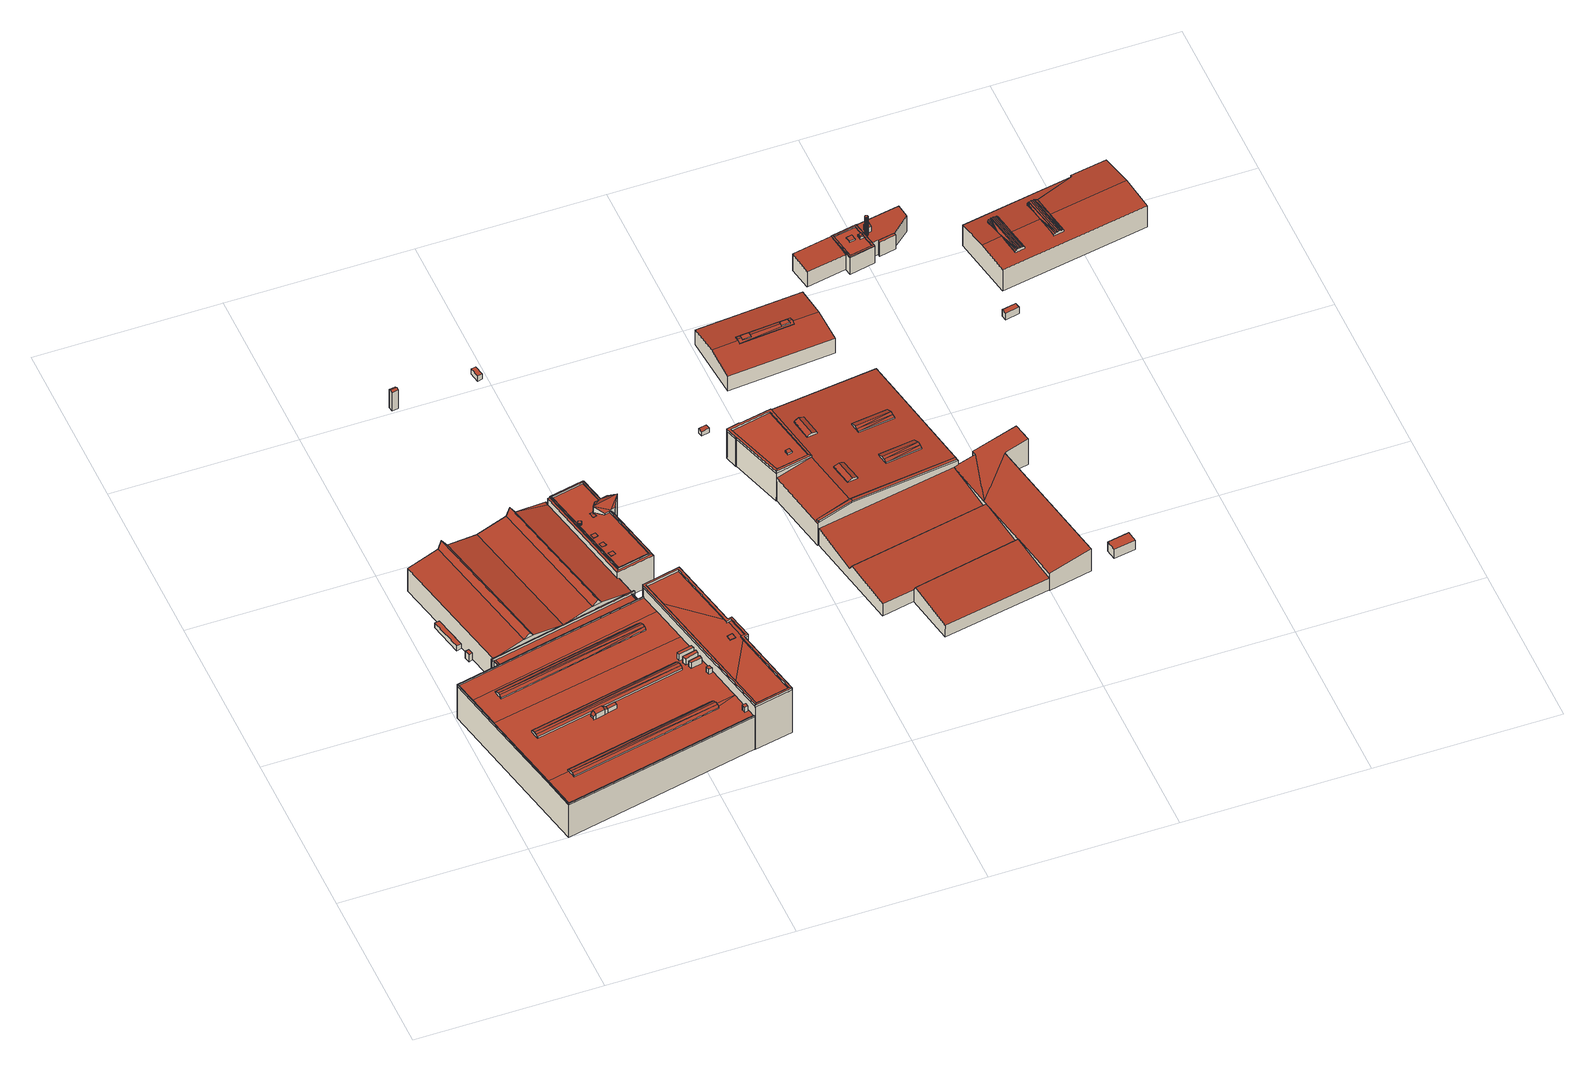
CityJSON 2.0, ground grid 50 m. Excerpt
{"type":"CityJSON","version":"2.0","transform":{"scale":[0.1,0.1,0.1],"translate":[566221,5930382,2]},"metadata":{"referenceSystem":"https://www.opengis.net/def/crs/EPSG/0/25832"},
"CityObjects":{
"building1":{"type":"Building","attributes":{"Grundfläche 2D":"4.179278","Grundhöhe NN":"2.187"},"geometry":[{"type":"Solid","lod":"3","boundaries":[[[[0,1,2,3]],[[4,5,3,2]],[[5,6,0,3]],[[6,7,1,0]],[[7,4,2,1]],[[7,6,5,4]]]],"semantics":{"surfaces":[{"type":"RoofSurface"},{"type":"WallSurface"},{"type":"GroundSurface"}],"values":[[0,1,1,1,1,2]]}}]},
"building2":{"type":"Building","attributes":{"Grundfläche 2D":"5.235685","Grundhöhe NN":"2.187"},"geometry":[{"type":"Solid","lod":"3","boundaries":[[[[8,9,10,11]],[[12,13,11,10]],[[13,14,8,11]],[[14,15,9,8]],[[15,12,10,9]],[[15,14,13,12]]]],"semantics":{"surfaces":[{"type":"RoofSurface"},{"type":"WallSurface"},{"type":"GroundSurface"}],"values":[[0,1,1,1,1,2]]}}]},
"building3":{"type":"Building","attributes":{"Grundfläche 2D":"6.828024","Grundhöhe NN":"2.187"},"geometry":[{"type":"Solid","lod":"3","boundaries":[[[[16,17,18,19]],[[20,21,19,18]],[[21,22,16,19]],[[22,23,17,16]],[[23,20,18,17]],[[23,22,21,20]]]],"semantics":{"surfaces":[{"type":"RoofSurface"},{"type":"WallSurface"},{"type":"GroundSurface"}],"values":[[0,1,1,1,1,2]]}}]},
"building4":{"type":"Building","attributes":{"Grundfläche 2D":"3408.534467","Grundhöhe NN":"2.187"},"children":["building4-1","building4-2","building4-3","building4-4","building4-5","building4-6","building4-7","building4-8","building4-9","building4-10","building4-11","building4-12","building4-13","building4-14","building4-15","building4-16","building4-17"],"geometry":[{"type":"MultiSurface","lod":"3","boundaries":[[[24,25,26,27,28,29,30,31,32,33,34]],[[35,36,37,38,39,40,41,42,43,44,45,46,47,48,49,50,51,52,53]],[[54,55,56,57,58]],[[54,59,55]],[[60,61,62,63]],[[63,59,60]],[[64,63,62]],[[65,59,63]],[[55,59,65]],[[66,67,68]],[[69,70,67,66,71,72,73,74,75,76,77,78]],[[79,80,81,82,83,77,76,84,85,86,87,68,67,88],[89,90,91,92,93,94,95,96,97,98]],[[99,100,101,102,103]],[[79,100,99,80],[104,105,106,107,108,109,110,111]],[[54,112,59]],[[113,114,115,116]],[[113,117,114]],[[118,119,120,121,122]],[[118,117,119]],[[123,117,118]],[[124,114,117,123]],[[125,115,114]],[[113,126,117]],[[127,128,129,130,131]],[[129,132,130]],[[133,134,135,136,137]],[[133,132,134]],[[138,132,133]],[[130,132,138]],[[129,139,132]],[[140,141,142,143,144,145,146,147,148,149,150,151,152,153,154]],[[155,156,157,158,159,160,161,162,163,164]],[[165,166,167,168,169,170,171]],[[172,173,174,175]],[[176,177,178,179,180,181]],[[182,179,178,166,165,183,175,174]],[[59,112,59,60]],[[117,126,117,119]],[[132,139,134]],[[33,184,185,186,187,188,189,28,27,26,25,24,34]],[[189,190,29,28]],[[162,191,192,161,160,193,194,159,195,32,31,30,29,190]],[[195,184,33,32]],[[45,44,168,167,166,178,177,176]],[[180,46,45,176,181]],[[182,47,46,180,179]],[[173,48,47,182,174]],[[49,48,173,172]],[[175,183,50,49,172]],[[171,51,50,183,165]],[[170,196,53,52]],[[196,197,35,53]],[[197,198,36,35]],[[198,199,37,36]],[[199,200,38,37]],[[200,201,202,40,39,38]],[[40,202,203,204,205,169,43,42,41]],[[206,207,208,169,205,204,203,202,156,155,209,146,145,101,100,79,88,67,70,152,151]],[[58,111,110,109,108,61,60,59,112,54]],[[108,107,62,61]],[[107,106,64,62]],[[65,63,64,106,105,56,55]],[[111,58,57,56,105,104]],[[116,84,76,75,74,73,120,119,117,126,113]],[[71,122,121,120,73,72]],[[124,123,118,122,71,66,68,87,86,125,114]],[[86,85,115,125]],[[85,84,116,115]],[[90,89,98,97,96,135,134,139,129,128]],[[94,137,136,135,96,95]],[[94,93,92,131,130,138,133,137]],[[92,91,90,128,127,131]],[[209,210,211,212,149,148,147,146]],[[150,149,212,213,214,215,216,217]],[[217,206,151,150]],[[70,69,78,153,152]],[[83,82,81,80,99,103,144,143,142,141,140,154,153,78,77]],[[101,145,144,103,102]],[[170,169,208,218]],[[196,170,218,219]],[[196,219,220,221,197]],[[222,198,197,221,220,223,224]],[[198,222,224,223,225,199]],[[200,199,225,226]],[[158,157,156,202,201,200,226,227]],[[228,229,230,231,232,189,188,187,186,185,184,233,234]],[[190,189,232,235]],[[162,190,235,236]],[[163,162,236,237]],[[159,158,227,238]],[[195,159,238,239]],[[184,195,239,233]],[[206,217,240,207]],[[237,241,212,211,210,209,155,164,163]],[[217,216,215,214,213,212,241,240]],[[228,234,233,239,238,227,226,225,223,220,219,218,208,207,240,241,237,236,235,232,231,230,229]]],"semantics":{"surfaces":[{"type":"RoofSurface"},{"type":"WallSurface"},{"type":"GroundSurface"}],"values":[0,0,0,0,0,0,0,0,0,0,0,0,0,0,0,0,0,0,0,0,0,0,0,0,0,0,0,0,0,0,0,0,0,0,0,0,1,1,1,1,1,1,1,1,1,1,1,1,1,1,1,1,1,1,1,1,1,1,1,1,1,1,1,1,1,1,1,1,1,1,1,1,1,1,1,1,1,1,1,1,1,1,1,1,1,1,1,1,1,1,1,1,1,1,1,2]}}]},
"building4-1":{"type":"BuildingInstallation","parents":["building4"],"geometry":[{"type":"MultiSurface","lod":"3","boundaries":[[[242,243,244,245]],[[246,247,245,244]],[[247,248,242,245]],[[243,242,248,249]],[[244,243,249,246]]],"semantics":{"surfaces":[{"type":"RoofSurface"},{"type":"WallSurface"}],"values":[0,1,1,1,1]}}]},
"building4-2":{"type":"BuildingInstallation","parents":["building4"],"geometry":[{"type":"MultiSurface","lod":"3","boundaries":[[[250,251,252,253]],[[253,252,254,255]],[[250,253,255,256]],[[251,250,256,257]],[[252,251,257,254]]],"semantics":{"surfaces":[{"type":"RoofSurface"},{"type":"WallSurface"}],"values":[0,1,1,1,1]}}]},
"building4-3":{"type":"BuildingInstallation","parents":["building4"],"geometry":[{"type":"MultiSurface","lod":"3","boundaries":[[[192,191,258,259]],[[258,163,164,259]],[[164,161,192,259]],[[162,163,258,191]]],"semantics":{"surfaces":[{"type":"RoofSurface"},{"type":"WallSurface"}],"values":[0,1,1,1]}}]},
"building4-4":{"type":"BuildingInstallation","parents":["building4"],"geometry":[{"type":"MultiSurface","lod":"3","boundaries":[[[43,52,51,44]],[[169,170,52,43]],[[168,44,51,171]]],"semantics":{"surfaces":[{"type":"RoofSurface"},{"type":"WallSurface"}],"values":[0,1,1]}}]},
"building4-5":{"type":"BuildingInstallation","parents":["building4"],"geometry":[{"type":"MultiSurface","lod":"3","boundaries":[[[260,261,262,263]],[[263,262,264,265]],[[260,263,265,266]],[[261,260,266,267]],[[262,261,267,264]]],"semantics":{"surfaces":[{"type":"RoofSurface"},{"type":"WallSurface"}],"values":[0,1,1,1,1]}}]},
"building4-6":{"type":"BuildingInstallation","parents":["building4"],"geometry":[{"type":"MultiSurface","lod":"3","boundaries":[[[268,269,270,271]],[[272,273,268,271]],[[274,275,270,269]]],"semantics":{"surfaces":[{"type":"RoofSurface"},{"type":"WallSurface"}],"values":[0,1,1]}}]},
"building4-7":{"type":"BuildingInstallation","parents":["building4"],"geometry":[{"type":"MultiSurface","lod":"3","boundaries":[[[276,277,278,279]],[[279,278,280,281]],[[276,279,281,282]],[[277,276,282,283]],[[278,277,283,280]]],"semantics":{"surfaces":[{"type":"RoofSurface"},{"type":"WallSurface"}],"values":[0,1,1,1,1]}}]},
"building4-8":{"type":"BuildingInstallation","parents":["building4"],"geometry":[{"type":"MultiSurface","lod":"3","boundaries":[[[284,285,286,287]],[[287,286,288,289]],[[284,287,289,290]],[[285,284,290,291]],[[286,285,291,288]]],"semantics":{"surfaces":[{"type":"RoofSurface"},{"type":"WallSurface"}],"values":[0,1,1,1,1]}}]},
"building4-9":{"type":"BuildingInstallation","parents":["building4"],"geometry":[{"type":"MultiSurface","lod":"3","boundaries":[[[292,293,294,295]],[[295,294,296,297]],[[292,295,297,298]],[[293,292,298,299]],[[294,293,299,296]]],"semantics":{"surfaces":[{"type":"RoofSurface"},{"type":"WallSurface"}],"values":[0,1,1,1,1]}}]},
"building4-10":{"type":"BuildingInstallation","parents":["building4"],"geometry":[{"type":"MultiSurface","lod":"3","boundaries":[[[300,301,271,270]],[[275,302,300,270]],[[302,303,301,300]],[[303,272,271,301]]],"semantics":{"surfaces":[{"type":"RoofSurface"},{"type":"WallSurface"}],"values":[0,1,1,1]}}]},
"building4-11":{"type":"BuildingInstallation","parents":["building4"],"geometry":[{"type":"MultiSurface","lod":"3","boundaries":[[[304,269,268,305,306,307]],[[308,274,269,304]],[[268,273,309,305]],[[309,310,306,305]],[[311,307,306,310]]],"semantics":{"surfaces":[{"type":"RoofSurface"},{"type":"WallSurface"}],"values":[0,1,1,1,1]}}]},
"building4-12":{"type":"BuildingInstallation","parents":["building4"],"geometry":[{"type":"MultiSurface","lod":"3","boundaries":[[[312,304,307,313]],[[311,314,313,307]],[[314,315,312,313]],[[315,308,304,312]]],"semantics":{"surfaces":[{"type":"RoofSurface"},{"type":"WallSurface"}],"values":[0,1,1,1]}}]},
"building4-13":{"type":"BuildingInstallation","parents":["building4"],"geometry":[{"type":"MultiSurface","lod":"3","boundaries":[[[316,317,318,319,320,321]],[[322,323,316,321]],[[323,324,325,326,319,318,317,316]],[[327,320,319,326]],[[321,320,327,322]]],"semantics":{"surfaces":[{"type":"RoofSurface"},{"type":"WallSurface"}],"values":[0,1,1,1,1]}}]},
"building4-14":{"type":"BuildingInstallation","parents":["building4"],"geometry":[{"type":"MultiSurface","lod":"3","boundaries":[[[328,329,330,331]],[[331,330,332,333]],[[328,331,333,334]],[[329,328,334,335]],[[330,329,335,332]]],"semantics":{"surfaces":[{"type":"RoofSurface"},{"type":"WallSurface"}],"values":[0,1,1,1,1]}}]},
"building4-15":{"type":"BuildingInstallation","parents":["building4"],"geometry":[{"type":"MultiSurface","lod":"3","boundaries":[[[336,194,193,337]],[[157,337,193,160]],[[337,157,158,336]],[[158,159,194,336]]],"semantics":{"surfaces":[{"type":"RoofSurface"},{"type":"WallSurface"}],"values":[0,1,1,1]}}]},
"building4-16":{"type":"BuildingInstallation","parents":["building4"],"geometry":[{"type":"MultiSurface","lod":"3","boundaries":[[[338,339,340,341]],[[341,340,342,343]],[[343,344,338,341]],[[339,338,344,345]],[[345,342,340,339]]],"semantics":{"surfaces":[{"type":"RoofSurface"},{"type":"WallSurface"}],"values":[0,1,1,1,1]}}]},
"building4-17":{"type":"BuildingInstallation","parents":["building4"],"geometry":[{"type":"MultiSurface","lod":"3","boundaries":[[[346,347,222]],[[346,348,347]],[[349,348,346]],[[350,351,349]],[[351,348,349]],[[221,352,350]],[[352,351,350]],[[221,353,354,352]],[[350,349,346,222,224,355,353,221]],[[222,347,356,224]],[[354,353,355,357]],[[354,357,356,347,348,351,352]],[[355,224,356,357]]],"semantics":{"surfaces":[{"type":"RoofSurface"},{"type":"WallSurface"},{"type":"OuterCeilingSurface"}],"values":[0,0,0,0,0,0,0,0,1,1,1,1,2]}}]},
"building5":{"type":"Building","attributes":{"Grundfläche 2D":"1837.825746","Grundhöhe NN":"2.113"},"children":["building5-1","building5-2","building5-3","building5-4","building5-5"],"geometry":[{"type":"Solid","lod":"3","boundaries":[[[[358,359,360,361,362,363,364,365,366,367,368,369]],[[370,371,372,373,374,375,376,377,378]],[[379,380,381,382]],[[383,379,382,384]],[[385,386,387,388]],[[389,385,390]],[[386,385,389]],[[391,381,380,392]],[[384,393,394,383]],[[393,388,387,394]],[[395,389,390,396,397,398]],[[399,400,395]],[[400,389,395]],[[401,402,403]],[[402,404,403]],[[404,402,405,406,407]],[[405,408,409,406]],[[408,410,411,409]],[[412,413,410]],[[413,411,410]],[[414,415,366,365]],[[415,416,417,418]],[[418,419,415]],[[419,366,415]],[[420,421,419,418]],[[422,366,419]],[[423,424,425,426]],[[427,428,429,430]],[[371,370,431,432]],[[408,405,369,368]],[[405,402,358,369]],[[401,359,358,402]],[[361,360,378,377]],[[377,376,362,361]],[[363,362,376,375]],[[364,363,375,374]],[[365,364,374,373]],[[412,410,367,366]],[[410,408,368,367]],[[384,382,381]],[[379,383,433]],[[380,379,433]],[[390,385,388]],[[386,389,434]],[[387,386,434]],[[411,413,435,436]],[[395,409,411,436,437,399]],[[409,395,398,406]],[[438,404,407,406,398,397,439]],[[403,404,438,440]],[[372,371,432,441]],[[442,443,444,445,396,390,388,393,384,381,391,446,447]],[[397,396,445,439]],[[400,399,437,448]],[[389,400,448,449]],[[434,389,449,450]],[[387,434,450,451]],[[383,394,387,451,452]],[[433,383,452,453]],[[380,433,453,454]],[[392,380,454,455]],[[391,392,455,446]],[[414,372,441,456,415]],[[415,456,431,370,416]],[[360,359,401,403,440,457,421,420,418,417,416,370,378]],[[419,421,457,458]],[[422,419,458,459]],[[365,373,372,414]],[[435,413,412,366,422,459]],[[460,461,426,425]],[[461,462,423,426]],[[462,463,424,423]],[[463,460,425,424]],[[464,465,430,429]],[[465,466,427,430]],[[466,467,428,427]],[[467,464,429,428]],[[438,439,445,444,443,442,447,446,455,454,453,452,451,450,449,448,437,436,435,459,458,457,440],[456,441,432,431]],[[463,462,461,460]],[[467,466,465,464]]]],"semantics":{"surfaces":[{"type":"RoofSurface"},{"type":"WallSurface"},{"type":"GroundSurface"}],"values":[[0,0,0,0,0,0,0,0,0,0,0,0,0,0,0,0,0,0,0,0,0,0,0,0,0,0,0,0,1,1,1,1,1,1,1,1,1,1,1,1,1,1,1,1,1,1,1,1,1,1,1,1,1,1,1,1,1,1,1,1,1,1,1,1,1,1,1,1,1,1,1,1,1,1,1,1,1,2,2,2]]}}]},
"building5-1":{"type":"BuildingInstallation","parents":["building5"],"geometry":[{"type":"MultiSurface","lod":"3","boundaries":[[[468,469,470,471]],[[469,468,472,473]],[[471,470,474,475]],[[468,471,475,472]],[[470,469,473,474]]],"semantics":{"surfaces":[{"type":"RoofSurface"},{"type":"WallSurface"}],"values":[0,1,1,1,1]}}]},
"building5-2":{"type":"BuildingInstallation","parents":["building5"],"geometry":[{"type":"MultiSurface","lod":"3","boundaries":[[[476,477,478,479]],[[477,476,480,481]],[[479,478,482,483]],[[476,479,483,480]],[[481,482,478,477]]],"semantics":{"surfaces":[{"type":"RoofSurface"},{"type":"WallSurface"}],"values":[0,1,1,1,1]}}]},
"building5-3":{"type":"BuildingInstallation","parents":["building5"],"geometry":[{"type":"MultiSurface","lod":"3","boundaries":[[[484,485,486,487]],[[371,488,485,484]],[[487,486,489,490]],[[490,371,484,487]],[[488,489,486,485]]],"semantics":{"surfaces":[{"type":"RoofSurface"},{"type":"WallSurface"}],"values":[0,1,1,1,1]}}]},
"building5-4":{"type":"BuildingInstallation","parents":["building5"],"geometry":[{"type":"MultiSurface","lod":"3","boundaries":[[[491,492,493,494]],[[494,493,495,496]],[[492,491,497,498]],[[491,494,496,497]],[[493,492,498,495]]],"semantics":{"surfaces":[{"type":"RoofSurface"},{"type":"WallSurface"}],"values":[0,1,1,1,1]}}]},
"building5-5":{"type":"BuildingInstallation","parents":["building5"],"geometry":[{"type":"MultiSurface","lod":"3","boundaries":[[[499,500,501,502,503,504,505,506,507,508,509,510,511,512,513,514,515,516,517,518,519,520,521,522,523,524,525,526]],[[503,502,527,528]],[[504,503,528,529]],[[505,504,529,530]],[[506,505,530,531]],[[507,506,531,532]],[[508,507,532,533]],[[509,508,533,534]],[[510,509,534,535]],[[511,510,535,536]],[[512,511,536,537]],[[513,512,537,538]],[[514,513,538,539]],[[515,514,539,540]],[[516,515,540,541]],[[517,516,541,542]],[[518,517,542,543]],[[519,518,543,544]],[[520,519,544,545]],[[521,520,545,546]],[[522,521,546,547]],[[523,522,547,548]],[[524,523,548,549]],[[525,524,549,550]],[[526,525,550,551]],[[499,526,551,552]],[[500,499,552,553]],[[501,500,553,554]],[[502,501,554,527]]],"semantics":{"surfaces":[{"type":"RoofSurface"},{"type":"WallSurface"}],"values":[0,1,1,1,1,1,1,1,1,1,1,1,1,1,1,1,1,1,1,1,1,1,1,1,1,1,1,1,1]}}]},
"building6":{"type":"Building","attributes":{"Grundfläche 2D":"2.282341","Grundhöhe NN":"2.476"},"geometry":[{"type":"Solid","lod":"3","boundaries":[[[[555,556,557,558]],[[559,555,558,560]],[[560,558,557,561,562]],[[559,560,562,563]],[[556,555,559,563,564]],[[557,556,564,561]],[[562,561,564,563]]]],"semantics":{"surfaces":[{"type":"RoofSurface"},{"type":"WallSurface"},{"type":"GroundSurface"}],"values":[[0,0,1,1,1,1,2]]}}]},
"building7":{"type":"Building","attributes":{"Grundfläche 2D":"3.804641","Grundhöhe NN":"2.481"},"geometry":[{"type":"Solid","lod":"3","boundaries":[[[[565,566,567,568]],[[569,570,568,567]],[[570,571,565,568]],[[571,572,566,565]],[[572,569,567,566]],[[572,571,570,569]]]],"semantics":{"surfaces":[{"type":"RoofSurface"},{"type":"WallSurface"},{"type":"GroundSurface"}],"values":[[0,1,1,1,1,2]]}}]},
"building8":{"type":"Building","attributes":{"Grundfläche 2D":"2.787429","Grundhöhe NN":"2.348"},"geometry":[{"type":"Solid","lod":"3","boundaries":[[[[573,574,575,576]],[[577,578,576,575]],[[578,579,573,576]],[[579,580,574,573]],[[580,577,575,574]],[[580,579,578,577]]]],"semantics":{"surfaces":[{"type":"RoofSurface"},{"type":"WallSurface"},{"type":"GroundSurface"}],"values":[[0,1,1,1,1,2]]}}]},
"building9":{"type":"Building","attributes":{"Grundfläche 2D":"1520.583411","Grundhöhe NN":"2.327"},"children":["building9-1","building9-2"],"geometry":[{"type":"MultiSurface","lod":"3","boundaries":[[[581,582,583,584,585,586]],[[587,588,581,586,589,590]],[[591,592,593,594,595,596,597,598],[599,600,601,602,603,604],[605,606,607,608],[609,610,611,612],[613,614,615,616]],[[617,597,596,618,619,620]],[[621,622,623,624,625,626]],[[627,628,621,626,629,630]],[[631,632,633,634,635,636]],[[631,636,637]],[[638,637,639]],[[631,637,638]],[[638,639,640]],[[641,642,643,644,645,646]],[[641,646,647]],[[648,647,649]],[[641,647,648]],[[648,649,650]],[[651,652,653,654]],[[655,652,651,656,657]],[[658,659,660,661,662,663,664,665,666,667,668,669]],[[670,671,672,596,673,674]],[[609,612,584,583]],[[586,585,584,612,611,590,589]],[[611,610,587,590]],[[581,588,587,610,609,583,582]],[[613,616,624,623]],[[626,625,624,616,615,630,629]],[[615,614,627,630]],[[621,628,627,614,613,623,622]],[[602,601,600,639,637,636,635,634]],[[640,639,600,599]],[[638,640,599,604,632,631]],[[604,603,633,632]],[[603,602,634,633]],[[646,645,644,606,605,649,647]],[[605,608,650,649]],[[641,648,650,608,607,643,642]],[[607,606,644,643]],[[617,620,654,653]],[[591,657,656,651,654,620,675]],[[591,598,655,657]],[[617,653,652,655,598,597]],[[667,666,671,670]],[[668,667,670,674]],[[669,668,674,673]],[[596,595,659,658]],[[660,659,595,676]],[[676,677,661,660]],[[677,678,662,661]],[[678,679,663,662]],[[679,680,664,663]],[[680,672,665,664]],[[593,592,681,682]],[[594,593,682,683]],[[683,684,595,594]],[[619,618,685,686]],[[686,681,592,591,675,620,619]],[[687,676,595,684]],[[677,676,687,688]],[[678,677,688,689]],[[679,678,689,690]],[[680,679,690,691]],[[672,680,691,692]],[[596,672,692,685,618]],[[687,684,683,682,681,686,685,692,691,690,689,688]]],"semantics":{"surfaces":[{"type":"RoofSurface"},{"type":"WallSurface"},{"type":"GroundSurface"}],"values":[0,0,0,0,0,0,0,0,0,0,0,0,0,0,0,0,0,0,0,0,1,1,1,1,1,1,1,1,1,1,1,1,1,1,1,1,1,1,1,1,1,1,1,1,1,1,1,1,1,1,1,1,1,1,1,1,1,1,1,1,1,1,1,2]}}]},
"building9-1":{"type":"BuildingInstallation","parents":["building9"],"geometry":[{"type":"MultiSurface","lod":"3","boundaries":[[[693,694,695,696]],[[697,698,696,695]],[[693,696,698,699]],[[694,693,699,700]],[[700,697,695,694]]],"semantics":{"surfaces":[{"type":"RoofSurface"},{"type":"WallSurface"}],"values":[0,1,1,1,1]}}]},
"building9-2":{"type":"BuildingInstallation","parents":["building9"],"geometry":[{"type":"MultiSurface","lod":"3","boundaries":[[[669,666,665,658]],[[673,671,666,669]],[[596,658,665,672]]],"semantics":{"surfaces":[{"type":"RoofSurface"},{"type":"WallSurface"}],"values":[0,1,1]}}]},
"building10":{"type":"Building","attributes":{"Grundfläche 2D":"2096.835967","Grundhöhe NN":"2.275"},"geometry":[{"type":"Solid","lod":"3","boundaries":[[[[701,702,703,704,705]],[[706,707,708,709,710]],[[708,701,709]],[[702,701,708]],[[711,706,712]],[[707,706,711]],[[713,711,712,714]],[[715,716,717,718,719,720]],[[721,722,717,716,711,723]],[[703,716,715]],[[705,704,703,724,725]],[[710,709,701,705,725,726]],[[706,710,726,727]],[[714,712,706,727,728]],[[713,714,728,729]],[[718,717,730,731]],[[719,718,731,732]],[[720,719,732,733]],[[715,720,733,734]],[[703,715,734,724]],[[711,716,703,702,708,707]],[[735,721,723,711,713,729]],[[722,721,735,736]],[[717,722,736,730]],[[724,734,733,732,731,730,736,735,729,728,727,726,725]]]],"semantics":{"surfaces":[{"type":"RoofSurface"},{"type":"WallSurface"},{"type":"GroundSurface"}],"values":[[0,0,0,0,0,0,0,0,0,0,1,1,1,1,1,1,1,1,1,1,1,1,1,1,2]]}}]},
"building11":{"type":"Building","attributes":{"Grundfläche 2D":"513.890448","Grundhöhe NN":"2.567"},"children":["building11-1","building11-2"],"geometry":[{"type":"MultiSurface","lod":"3","boundaries":[[[737,738,739,740,741,742,743,744,745,746]],[[747,748,749,741,740,750,751,752,753,754,755,746,745,756,757,758,759,760,761,762,763,764]],[[762,765,766,767,743,742,768,769,763]],[[770,771,772,773,774,775,776,777,778]],[[775,779,780,771,770,781,782,776]],[[748,772,771,741,749]],[[780,742,741,771]],[[780,779,768,742]],[[768,779,775,763,769]],[[775,774,773,747,764,763]],[[773,772,748,747]],[[781,770,778,783,784]],[[782,781,784,785]],[[777,776,782,785,786]],[[778,777,786,783]],[[784,783,786,785]]],"semantics":{"surfaces":[{"type":"RoofSurface"},{"type":"WallSurface"},{"type":"GroundSurface"}],"values":[0,0,0,0,0,1,1,1,1,1,1,1,1,1,1,2]}}]},
"building11-1":{"type":"BuildingInstallation","parents":["building11"],"geometry":[{"type":"MultiSurface","lod":"3","boundaries":[[[787,788,789,790]],[[756,745,788,787,757]],[[788,745,744,743]],[[789,788,743,767]],[[765,762,761,760,759,790,789,767,766]],[[757,787,790,759,758]]],"semantics":{"surfaces":[{"type":"RoofSurface"},{"type":"WallSurface"}],"values":[0,1,1,1,1,1]}}]},
"building11-2":{"type":"BuildingInstallation","parents":["building11"],"geometry":[{"type":"MultiSurface","lod":"3","boundaries":[[[791,792,793,794]],[[750,740,739,792,791,752,751]],[[793,792,739,738]],[[746,755,754,753,794,793,738,737]],[[791,794,753,752]]],"semantics":{"surfaces":[{"type":"RoofSurface"},{"type":"WallSurface"}],"values":[0,1,1,1,1]}}]},
"building12":{"type":"Building","attributes":{"Grundfläche 2D":"18.437278","Grundhöhe NN":"2.516"},"geometry":[{"type":"Solid","lod":"3","boundaries":[[[[795,796,797,798]],[[799,800,798,797]],[[800,801,795,798]],[[801,802,796,795]],[[802,799,797,796]],[[802,801,800,799]]]],"semantics":{"surfaces":[{"type":"RoofSurface"},{"type":"WallSurface"},{"type":"GroundSurface"}],"values":[[0,1,1,1,1,2]]}}]},
"building13":{"type":"Building","attributes":{"Grundfläche 2D":"210.925751","Grundhöhe NN":"2.541"},"children":["building13-1","building13-2","building13-3","building13-4","building13-5","building13-6","building13-7"],"geometry":[{"type":"Solid","lod":"3","boundaries":[[[[803,804,805,806,807,808,809,810]],[[811,812,803,813,814,815]],[[816,817,818,819]],[[820,821,822,823,807]],[[819,818,824,825]],[[816,819,825,826]],[[817,816,826,827]],[[806,820,807]],[[820,806,828,829,821]],[[822,821,829,830]],[[823,822,830,831]],[[808,807,823,831,832]],[[809,808,832,833]],[[803,810,809,833,834,813]],[[806,805,804,835,828]],[[812,804,803]],[[817,827,836,814,813,834,824,818]],[[815,814,836,837]],[[811,815,837,838]],[[811,838,835,804,812]],[[838,837,836,827,826,825,824,834,833,832,831,830,829,828,835]]]],"semantics":{"surfaces":[{"type":"RoofSurface"},{"type":"WallSurface"},{"type":"GroundSurface"}],"values":[[0,0,0,0,1,1,1,1,1,1,1,1,1,1,1,1,1,1,1,1,2]]}}]},
"building13-1":{"type":"BuildingInstallation","parents":["building13"],"geometry":[{"type":"MultiSurface","lod":"3","boundaries":[[[839,840,841,842,843,844]],[[841,840,845,846]],[[842,841,846,847]],[[843,810,803,804,812,844]],[[805,839,844,812,804]]],"semantics":{"surfaces":[{"type":"RoofSurface"},{"type":"WallSurface"}],"values":[0,1,1,1,1]}}]},
"building13-2":{"type":"BuildingInstallation","parents":["building13"],"geometry":[{"type":"MultiSurface","lod":"3","boundaries":[[[848,849,850,851]],[[852,853,851,850]],[[853,854,848,851]],[[849,848,854,855]],[[850,849,855,852]]],"semantics":{"surfaces":[{"type":"RoofSurface"},{"type":"WallSurface"}],"values":[0,1,1,1,1]}}]},
"building13-3":{"type":"BuildingInstallation","parents":["building13"],"geometry":[{"type":"MultiSurface","lod":"3","boundaries":[[[856,840,839,857,858,859,843,842]],[[820,806,807,808,858,857]],[[808,809,859,858]],[[809,810,843,859]],[[842,847,860,856]],[[860,845,840,856]],[[806,820,857,839,805]]],"semantics":{"surfaces":[{"type":"RoofSurface"},{"type":"WallSurface"}],"values":[0,1,1,1,1,1,1]}}]},
"building13-4":{"type":"BuildingInstallation","parents":["building13"],"geometry":[{"type":"MultiSurface","lod":"3","boundaries":[[[861,862,863,864]]],"semantics":{"surfaces":[{"type":"RoofSurface"}],"values":[0]}}]},
"building13-5":{"type":"BuildingInstallation","parents":["building13"],"geometry":[{"type":"MultiSurface","lod":"3","boundaries":[[[865,866,864,863]],[[867,865,863,862]],[[866,868,861,864]],[[868,867,862,861]],[[866,865,869,870]],[[868,866,870,871]],[[867,868,871,872]],[[865,867,872,869]]],"semantics":{"surfaces":[{"type":"RoofSurface"},{"type":"WallSurface"}],"values":[0,0,0,0,1,1,1,1]}}]},
"building13-6":{"type":"BuildingInstallation","parents":["building13"],"geometry":[{"type":"MultiSurface","lod":"3","boundaries":[[[873,874,875,876,877,878,879,880,881,882,883,884,885,886,887,888,889,890,891,892,893,894,895,896,897,898]],[[899,900,875,874]],[[900,901,876,875]],[[901,902,877,876]],[[902,903,878,877]],[[903,904,879,878]],[[904,905,880,879]],[[905,906,881,880]],[[906,907,882,881]],[[907,908,883,882]],[[908,909,884,883]],[[909,910,885,884]],[[910,911,886,885]],[[911,912,887,886]],[[912,913,888,887]],[[913,914,889,888]],[[914,915,890,889]],[[915,916,891,890]],[[916,917,892,891]],[[917,918,893,892]],[[918,919,894,893]],[[919,920,895,894]],[[920,921,896,895]],[[921,922,897,896]],[[922,923,898,897]],[[923,924,873,898]],[[925,873,924]],[[899,874,873,925,924]]],"semantics":{"surfaces":[{"type":"RoofSurface"},{"type":"WallSurface"}],"values":[0,1,1,1,1,1,1,1,1,1,1,1,1,1,1,1,1,1,1,1,1,1,1,1,1,1,1,1]}}]},
"building13-7":{"type":"BuildingInstallation","parents":["building13"],"geometry":[{"type":"MultiSurface","lod":"3","boundaries":[[[926,927,928,925]],[[925,928,929,924]],[[926,925,924,930]],[[927,926,930,931]],[[928,927,931,929]]],"semantics":{"surfaces":[{"type":"RoofSurface"},{"type":"WallSurface"}],"values":[0,1,1,1,1]}}]},
"building14":{"type":"Building","attributes":{"Grundfläche 2D":"5.941329","Grundhöhe NN":"2.716"},"geometry":[{"type":"Solid","lod":"3","boundaries":[[[[932,933,934,935]],[[936,937,935,934]],[[937,938,932,935]],[[938,939,933,932]],[[939,936,934,933]],[[939,938,937,936]]]],"semantics":{"surfaces":[{"type":"RoofSurface"},{"type":"WallSurface"},{"type":"GroundSurface"}],"values":[[0,1,1,1,1,2]]}}]},
"building15":{"type":"Building","attributes":{"Grundfläche 2D":"758.138471","Grundhöhe NN":"2.663"},"geometry":[{"type":"Solid","lod":"3","boundaries":[[[[940,941,942]],[[940,942,943]],[[944,945,943,946]],[[947,943,945]],[[948,940,943,947]],[[949,950,944,946,951]],[[952,949,951,953]],[[954,952,953,955]],[[956,955,957]],[[954,955,956]],[[956,957,958]],[[954,956,959]],[[960,959,961]],[[962,959,960]],[[954,959,962]],[[948,947,963]],[[948,963,964]],[[965,966,967]],[[965,967,968]],[[965,968,969]],[[970,971,969,972]],[[973,965,969,971]],[[974,970,972,975]],[[976,977,974,975,978,979]],[[980,976,979,981]],[[982,981,983]],[[984,980,981,982]],[[982,983,985]],[[986,984,987]],[[980,984,986]],[[973,971,988]],[[973,988,989]],[[973,989,990]],[[965,991,992,993,994,995,996,997,998,999,1000,982,940,1001,1002,1003,1004,1005,1006,1007,1008]],[[1006,1005,1009]],[[956,1010,1011,1012,1013,940,982,1014,1015,1016,1017,1018,1019,1020,1021,1022,965,1008,1023,1024,1025]],[[1026,1027,1028,1029,956,1025,1030,1031,1032,1006,1009]],[[955,953,951,946,943,942,941,1012,1011,958,957]],[[956,1029,1028,961,959,956,958,1011,1010]],[[961,1028,1027,1026,1009,1005,1004,1003,1002,964,963,947,945,944,950,949,952,954,962,960]],[[940,1013,1012,941,940,948,964,1002,1001]],[[966,1021,1020,1019,1018,1017,1016,1015,985,983,981,979,978,975,972,969,968,967]],[[982,1000,999,987,984,982,985,1015,1014]],[[986,987,999,998,997,996,995,994,993,992,990,989,988,971,970,974,977,976,980]],[[965,973,990,992,991,965,1022,1021,966]],[[1023,1008,1007,1033,1034]],[[1024,1023,1034,1035]],[[1030,1025,1024,1035,1036]],[[1031,1030,1036,1037]],[[1032,1031,1037,1038]],[[1007,1006,1032,1038,1039,1033]],[[1039,1038,1037,1036,1035,1034,1033]]]],"semantics":{"surfaces":[{"type":"RoofSurface"},{"type":"WallSurface"},{"type":"GroundSurface"}],"values":[[0,0,0,0,0,0,0,0,0,0,0,0,0,0,0,0,0,0,0,0,0,0,0,0,0,0,0,0,0,0,0,0,0,0,0,0,0,1,1,1,1,1,1,1,1,1,1,1,1,1,1,2]]}}]}
},
"vertices":[
[78,517,27],[51,512,27],[54,497,27],[81,502,27],[54,497,2],[81,502,2],[78,517,2],[51,512,2],
[99,545,27],[73,542,27],[75,522,27],[102,526,27],[75,522,2],[102,526,2],[99,545,2],[73,542,2],
[109,525,25],[79,520,25],[82,498,25],[112,503,25],[82,498,2],[112,503,2],[109,525,2],[79,520,2],
[432,627,82],[416,623,82],[237,584,82],[220,580,82],[126,559,82],[127,556,82],[132,557,82],[527,645,82],[534,646,82],[533,649,82],[441,629,82],[709,341,155],[694,410,155],[682,408,155],[638,615,155],[535,593,155],[534,593,155],[535,588,155],[636,113,155],[636,110,155],[641,116,155],[540,589,155],[633,608,155],[677,401,155],[690,404,155],[703,345,155],[690,343,155],[734,136,155],[740,132,155],[697,338,155],[82,415,123],[493,503,123],[492,508,118],[485,507,118],[81,421,118],[84,406,125],[85,400,123],[86,394,118],[340,448,118],[497,487,123],[498,482,118],[495,495,125],[563,175,115],[618,197,115],[560,185,115],[118,5,113],[635,115,113],[564,170,115],[528,162,115],[152,82,115],[150,94,115],[149,95,115],[147,104,115],[88,92,115],[107,3,113],[568,430,114],[38,326,113],[38,325,113],[70,178,114],[70,177,114],[146,109,115],[547,194,115],[558,196,115],[558,195,115],[596,299,114],[115,259,114],[114,264,114],[334,311,114],[525,352,114],[530,331,114],[531,325,114],[441,306,114],[119,238,114],[118,243,114],[116,251,114],[19,416,115],[547,532,115],[535,588,113],[141,504,113],[6,475,113],[485,507,115],[492,508,115],[498,482,115],[340,448,115],[86,394,115],[84,406,115],[83,407,115],[81,421,115],[83,407,125],[148,103,123],[559,191,123],[547,194,118],[146,109,118],[150,94,125],[563,175,123],[151,88,123],[152,82,118],[528,162,118],[564,170,118],[561,183,125],[560,185,124],[558,196,118],[149,95,125],[334,311,118],[114,264,118],[115,259,123],[526,347,123],[525,352,118],[117,250,125],[530,331,123],[118,243,123],[119,238,118],[441,306,118],[531,325,118],[528,339,125],[116,251,125],[70,178,117],[38,325,117],[38,326,117],[19,416,117],[6,475,117],[535,588,117],[534,590,117],[146,508,117],[143,507,117],[4,477,117],[105,0,117],[636,113,117],[635,115,117],[107,3,117],[70,177,117],[534,590,75],[534,593,75],[535,593,75],[538,594,75],[527,645,75],[525,644,75],[135,558,75],[132,557,75],[143,507,75],[146,508,75],[692,331,150],[622,204,148],[624,193,148],[641,116,148],[636,110,148],[740,132,148],[734,136,148],[703,345,150],[690,404,150],[683,402,150],[695,344,150],[540,589,148],[551,536,148],[554,525,148],[675,414,150],[633,608,148],[630,608,148],[677,401,150],[690,343,150],[533,649,75],[432,627,75],[416,623,75],[237,584,75],[220,580,75],[126,559,75],[127,556,75],[132,557,78],[135,558,78],[525,644,78],[527,645,78],[534,646,75],[697,338,150],[709,341,150],[694,410,150],[682,408,150],[638,615,148],[535,593,148],[534,593,148],[535,588,148],[635,115,148],[636,113,148],[636,113,113],[636,113,2],[636,110,2],[534,590,113],[146,508,113],[143,507,113],[4,477,113],[17,415,115],[36,325,113],[68,177,114],[86,92,115],[105,0,113],[740,132,2],[697,338,2],[709,341,2],[709,341,44],[694,410,55],[694,410,2],[694,410,37],[682,408,2],[638,615,2],[538,594,2],[432,627,2],[416,623,2],[237,584,2],[220,580,2],[126,559,2],[533,649,2],[441,629,2],[127,556,2],[132,557,2],[143,507,2],[527,645,2],[534,646,2],[105,0,2],[4,477,2],
[457,585,79],[454,600,79],[429,594,79],[432,580,79],[429,594,75],[432,580,75],[457,585,75],[454,600,75],
[340,559,79],[336,575,79],[312,569,79],[315,554,79],[312,569,75],[315,554,75],[340,559,75],[336,575,75],
[143,507,78],[146,508,78],
[675,360,152],[660,357,152],[663,342,152],[678,345,152],[663,342,150],[678,345,150],[675,360,150],[660,357,150],
[299,266,131],[301,253,131],[309,255,128],[307,265,128],[307,265,114],[299,266,114],[301,253,114],[309,255,114],
[625,147,131],[616,145,131],[618,135,131],[627,137,131],[618,135,114],[627,137,114],[625,147,114],[616,145,114],
[576,365,136],[574,374,136],[533,365,136],[535,356,136],[533,365,114],[535,356,114],[576,365,114],[574,374,114],
[583,328,133],[581,337,133],[550,330,133],[552,321,133],[550,330,114],[552,321,114],[583,328,114],[581,337,114],
[335,261,128],[333,271,128],[335,261,114],[333,271,114],
[276,247,131],[298,268,131],[272,262,131],[273,261,131],[276,247,114],[298,268,114],[272,262,114],[273,261,114],
[269,246,124],[266,259,124],[266,259,114],[269,246,114],
[594,289,131],[591,298,131],[591,299,131],[591,300,131],[582,297,131],[584,287,131],[584,287,114],[594,289,114],[591,298,114],[591,299,114],[591,300,114],[582,297,114],
[580,346,136],[578,355,136],[541,347,136],[544,337,136],[541,347,114],[544,337,114],[580,346,114],[578,355,114],
[538,594,78],[535,593,78],
[222,534,79],[219,549,79],[194,544,79],[198,529,79],[194,544,75],[198,529,75],[222,534,75],[219,549,75],
[698,395,45],[710,414,54],[714,398,44],[702,376,39],[706,356,39],[718,379,39],[722,359,40],[710,338,45],[726,341,46],[710,338,37],[710,414,37],[726,341,37],
[610,729,108],[573,899,108],[569,898,108],[606,730,108],[518,711,108],[456,994,108],[545,1013,108],[560,943,108],[563,944,108],[547,1017,108],[453,997,108],[516,708,108],[555,894,103],[531,913,103],[547,940,103],[560,943,103],[545,1013,103],[456,994,103],[518,711,103],[606,730,103],[569,898,103],[154,957,107],[140,943,95],[220,580,95],[237,584,107],[166,948,95],[246,586,95],[432,627,107],[349,1000,107],[335,986,95],[416,623,95],[360,991,95],[441,629,95],[133,561,79],[53,924,79],[331,604,81],[250,967,81],[448,1000,79],[528,648,79],[516,704,79],[512,703,80],[450,1001,79],[448,1011,79],[573,899,103],[610,729,103],[577,900,101],[615,725,101],[516,708,103],[512,703,101],[516,704,101],[453,997,103],[448,1000,101],[547,1017,103],[551,1022,101],[563,944,103],[568,945,101],[547,940,108],[533,914,122],[555,894,109],[569,898,109],[573,899,109],[602,930,124],[577,900,110],[586,902,110],[583,949,108],[108,662,25],[98,660,25],[102,645,25],[112,648,25],[81,786,17],[68,784,17],[88,691,17],[101,694,17],[555,894,1],[531,913,1],[154,957,95],[349,1000,95],[568,945,1],[551,1022,1],[450,1001,1],[615,725,1],[516,704,1],[577,900,1],[547,940,1],[237,584,1],[416,623,1],[441,629,1],[528,648,1],[133,561,1],[220,580,1],[448,1011,1],[360,991,1],[349,1000,1],[335,986,1],[166,948,1],[154,957,1],[140,943,1],[53,924,1],[533,914,1],[586,902,1],[602,930,1],[583,949,1],[102,645,1],[112,648,1],[108,662,1],[98,660,1],[88,691,1],[101,694,1],[81,786,1],[68,784,1],
[511,845,104],[498,843,104],[501,830,104],[513,833,104],[511,845,103],[498,843,103],[501,830,103],[513,833,103],
[527,773,104],[515,770,104],[518,758,104],[530,761,104],[527,773,103],[515,770,103],[518,758,103],[530,761,103],
[531,913,104],[523,911,104],[526,896,104],[535,898,104],[523,911,103],[526,896,103],[535,898,103],
[518,810,104],[506,807,104],[509,795,104],[521,797,104],[509,795,103],[521,797,103],[518,810,103],[506,807,103],
[488,891,111],[487,892,111],[486,892,111],[485,891,111],[484,891,111],[483,890,111],[482,889,111],[482,888,111],[482,887,111],[482,886,111],[482,885,111],[482,884,111],[483,883,111],[484,882,111],[485,882,111],[486,882,111],[487,882,111],[488,882,111],[489,882,111],[490,883,111],[491,884,111],[491,885,111],[492,886,111],[492,887,111],[491,888,111],[491,889,111],[490,890,111],[489,891,111],[485,891,103],[484,891,103],[483,890,103],[482,889,103],[482,888,103],[482,887,103],[482,886,103],[482,885,103],[482,884,103],[483,883,103],[484,882,103],[485,882,103],[486,882,103],[487,882,103],[488,882,103],[489,882,103],[490,883,103],[491,884,103],[491,885,103],[492,886,103],[492,887,103],[491,888,103],[491,889,103],[490,890,103],[489,891,103],[488,891,103],[487,892,103],[486,892,103],
[259,1513,72],[257,1520,68],[241,1517,68],[242,1510,72],[260,1507,68],[243,1503,68],[241,1517,5],[243,1503,5],[260,1507,5],[257,1520,5],
[486,1524,23],[480,1552,23],[467,1550,23],[473,1521,23],[467,1550,5],[473,1521,5],[486,1524,5],[480,1552,5],
[930,1154,19],[927,1166,19],[906,1162,18],[909,1149,18],[906,1162,3],[909,1149,3],[930,1154,3],[927,1166,3],
[1159,788,105],[1166,790,102],[1173,791,99],[1161,851,99],[1154,850,102],[1148,848,105],[1145,786,99],[1152,787,102],[1140,847,102],[1133,846,99],[1426,775,76],[1429,775,76],[1360,1139,76],[1061,1082,99],[1062,1080,99],[1096,897,99],[1129,727,99],[1424,783,76],[1360,840,80],[1259,820,88],[1254,845,88],[1253,853,88],[1353,873,80],[1355,864,80],[1236,942,88],[1230,974,88],[1331,993,80],[1337,961,80],[1173,791,95],[1145,786,97],[1133,846,97],[1161,851,95],[1139,969,95],[1111,964,97],[1100,1024,97],[1128,1030,95],[1033,708,81],[997,878,80],[1032,699,80],[1035,700,81],[1125,967,105],[1132,968,102],[1139,969,99],[1128,1030,99],[1121,1028,102],[1114,1027,105],[1111,964,99],[1118,966,102],[1107,1026,102],[1100,1024,99],[1357,856,91],[1355,864,87],[1353,873,84],[1253,853,91],[1254,845,94],[1256,837,97],[1258,829,94],[1359,848,87],[1259,820,91],[1360,840,84],[1334,977,91],[1332,985,87],[1331,993,84],[1230,974,91],[1231,966,94],[1233,958,97],[1234,950,94],[1335,969,87],[1236,942,91],[1337,961,84],[1131,718,102],[1129,727,102],[1033,708,85],[1035,700,85],[1424,783,81],[1416,773,81],[1426,775,81],[1096,897,104],[1062,1080,104],[972,1063,104],[972,1064,104],[938,1057,104],[948,1023,104],[949,1023,104],[995,878,104],[1000,885,104],[946,1052,104],[1056,1074,104],[1090,903,104],[946,1052,97],[1000,885,97],[995,878,97],[1090,903,99],[1056,1074,99],[1131,718,99],[972,1063,97],[972,1064,97],[938,1057,97],[948,1023,97],[949,1023,97],[1429,775,3],[1360,1139,3],[1061,1082,3],[1062,1080,3],[997,878,3],[1032,699,3],[972,1063,3],[972,1064,3],[938,1057,3],[948,1023,3],[949,1023,3],[995,878,3],
[1054,940,103],[1042,937,103],[1044,925,103],[1057,928,103],[1044,925,98],[1057,928,98],[1054,940,98],[1042,937,98],
[1062,562,42],[1442,636,42],[1416,773,61],[1131,718,61],[1035,700,61],[1178,436,43],[1469,496,43],[1444,628,60],[1064,552,59],[1090,419,43],[1471,487,61],[1179,426,61],[1497,351,43],[1204,295,43],[1478,785,70],[1442,636,61],[1542,754,79],[1608,767,91],[1598,819,91],[1475,797,70],[1498,350,61],[1616,373,79],[1497,351,61],[1416,773,3],[1035,700,3],[1090,419,3],[1178,436,3],[1204,295,3],[1497,351,3],[1542,754,3],[1608,767,3],[1598,819,3],[1475,797,3],[1478,785,3],[1498,350,3],[1616,373,3],
[1119,1362,72],[1120,1356,70],[1098,1354,70],[1097,1361,72],[1087,1360,72],[1088,1349,68],[1203,1363,70],[1203,1366,71],[1202,1370,72],[1119,1363,72],[1233,1384,68],[1086,1372,68],[1087,1366,70],[1097,1362,72],[1097,1367,70],[1097,1368,70],[1119,1370,70],[1119,1369,70],[1119,1364,72],[1202,1374,71],[1202,1376,70],[1215,1378,70],[1223,1378,70],[1224,1378,70],[1224,1377,70],[1224,1372,72],[1234,1373,72],[1233,1378,70],[1224,1367,70],[1224,1366,70],[1225,1365,70],[1235,1361,68],[1234,1367,70],[1016,1354,67],[1087,1360,67],[1086,1372,66],[1233,1384,66],[1233,1378,66],[1234,1373,67],[1305,1379,67],[1298,1466,56],[1008,1442,56],[1235,1361,66],[1088,1349,66],[1023,1266,56],[1313,1290,56],[1008,1442,6],[1023,1266,6],[1313,1290,6],[1298,1466,6],
[1202,1376,73],[1203,1363,73],[1225,1365,73],[1223,1378,73],
[1097,1368,73],[1098,1354,73],[1120,1356,73],[1119,1370,73],
[1737,431,36],[1677,420,36],[1683,390,36],[1742,401,36],[1683,390,5],[1742,401,5],[1737,431,5],[1677,420,5],
[1503,1608,61],[1500,1624,61],[1435,1611,61],[1430,1611,61],[1433,1596,61],[1446,1526,61],[1516,1540,61],[1515,1545,61],[1620,1646,62],[1500,1624,62],[1512,1559,56],[1581,1572,56],[1627,1611,59],[1580,1565,54],[1579,1571,54],[1534,1563,54],[1535,1556,54],[1430,1611,62],[1321,1590,62],[1333,1525,56],[1442,1545,56],[1534,1563,5],[1535,1556,5],[1580,1565,5],[1579,1571,5],[1430,1611,5],[1321,1590,5],[1333,1525,5],[1442,1545,5],[1446,1526,5],[1516,1540,5],[1512,1559,5],[1500,1624,5],[1581,1572,5],[1627,1611,5],[1620,1646,5],
[1435,1611,64],[1435,1607,64],[1496,1618,64],[1510,1544,64],[1515,1545,64],[1500,1624,64],[1435,1607,61],[1496,1618,61],[1510,1544,61],
[1480,1579,65],[1477,1594,65],[1462,1591,65],[1465,1576,65],[1462,1591,61],[1465,1576,61],[1480,1579,61],[1477,1594,61],
[1449,1532,64],[1430,1611,64],[1446,1526,64],[1516,1540,64],[1449,1532,61],
[1500,1579,70],[1499,1587,70],[1492,1585,70],[1493,1578,70],
[1490,1587,68],[1492,1576,68],[1501,1589,68],[1502,1578,68],[1490,1587,61],[1492,1576,61],[1502,1578,61],[1501,1589,61],
[1514,1590,122],[1514,1591,122],[1513,1591,122],[1512,1591,122],[1511,1591,122],[1510,1590,122],[1509,1589,122],[1508,1588,122],[1508,1587,122],[1508,1586,122],[1508,1585,122],[1509,1585,122],[1509,1584,122],[1510,1583,122],[1511,1583,122],[1512,1583,122],[1513,1583,122],[1514,1583,122],[1515,1584,122],[1516,1585,122],[1516,1586,122],[1516,1587,122],[1516,1588,122],[1516,1589,122],[1515,1589,122],[1515,1590,122],[1514,1591,59],[1513,1591,59],[1512,1591,59],[1511,1591,59],[1510,1590,59],[1509,1589,59],[1508,1588,59],[1508,1587,59],[1508,1586,59],[1508,1585,59],[1509,1585,59],[1509,1584,59],[1510,1583,59],[1511,1583,58],[1512,1583,58],[1513,1583,58],[1514,1583,58],[1515,1584,58],[1516,1585,59],[1516,1586,59],[1516,1587,59],[1516,1588,59],[1516,1589,59],[1515,1589,59],[1515,1590,59],[1514,1590,59],[1514,1590,77],
[1528,1593,77],[1526,1607,77],[1512,1605,77],[1512,1605,60],[1528,1593,59],[1526,1607,60],
[1773,1264,29],[1735,1256,29],[1738,1241,29],[1776,1249,29],[1738,1241,7],[1776,1249,7],[1773,1264,7],[1735,1256,7],
[1914,1456,87],[1925,1395,87],[1928,1395,89],[1932,1396,90],[1913,1518,91],[1909,1517,90],[1935,1396,91],[1908,1517,90],[1906,1503,87],[1917,1518,91],[1915,1518,91],[1939,1397,91],[1921,1519,91],[1943,1398,91],[1922,1520,91],[1947,1398,90],[1942,1461,87],[1950,1399,89],[1953,1400,87],[1932,1516,87],[1928,1520,89],[1931,1521,87],[1924,1520,90],[1906,1517,89],[1903,1516,87],[1805,1436,87],[1816,1376,87],[1819,1376,89],[1822,1377,90],[1824,1377,91],[1803,1499,91],[1802,1499,91],[1826,1378,91],[1802,1451,87],[1807,1500,91],[1830,1378,91],[1811,1500,91],[1809,1500,91],[1831,1379,91],[1833,1379,91],[1815,1501,90],[1837,1380,90],[1832,1441,87],[1840,1380,89],[1828,1464,87],[1843,1381,87],[1818,1502,89],[1821,1502,87],[1800,1498,90],[1796,1498,89],[1793,1497,87],[1802,1451,85],[1793,1497,81],[1796,1498,81],[1800,1498,81],[1802,1499,81],[1807,1500,81],[1809,1500,81],[1811,1500,81],[1821,1502,81],[1828,1464,84],[1906,1503,82],[1903,1516,81],[1909,1517,81],[1913,1518,81],[1915,1518,81],[2039,1569,78],[1735,1514,78],[1750,1426,87],[1917,1518,81],[1950,1417,83],[1953,1400,82],[1925,1395,82],[1921,1419,84],[1836,1422,85],[1843,1381,82],[1833,1379,82],[1831,1379,82],[1830,1378,82],[1824,1377,82],[1822,1377,82],[1816,1376,82],[1807,1423,86],[1767,1335,80],[2173,1408,80],[2157,1500,87],[1921,1519,81],[1924,1520,81],[1931,1521,81],[1932,1516,81],[2140,1592,78],[2040,1575,78],[2041,1570,78],[1735,1514,7],[1767,1335,7],[2173,1408,7],[2140,1592,7],[2040,1575,7],[2041,1570,7],[2039,1569,7]
]}
